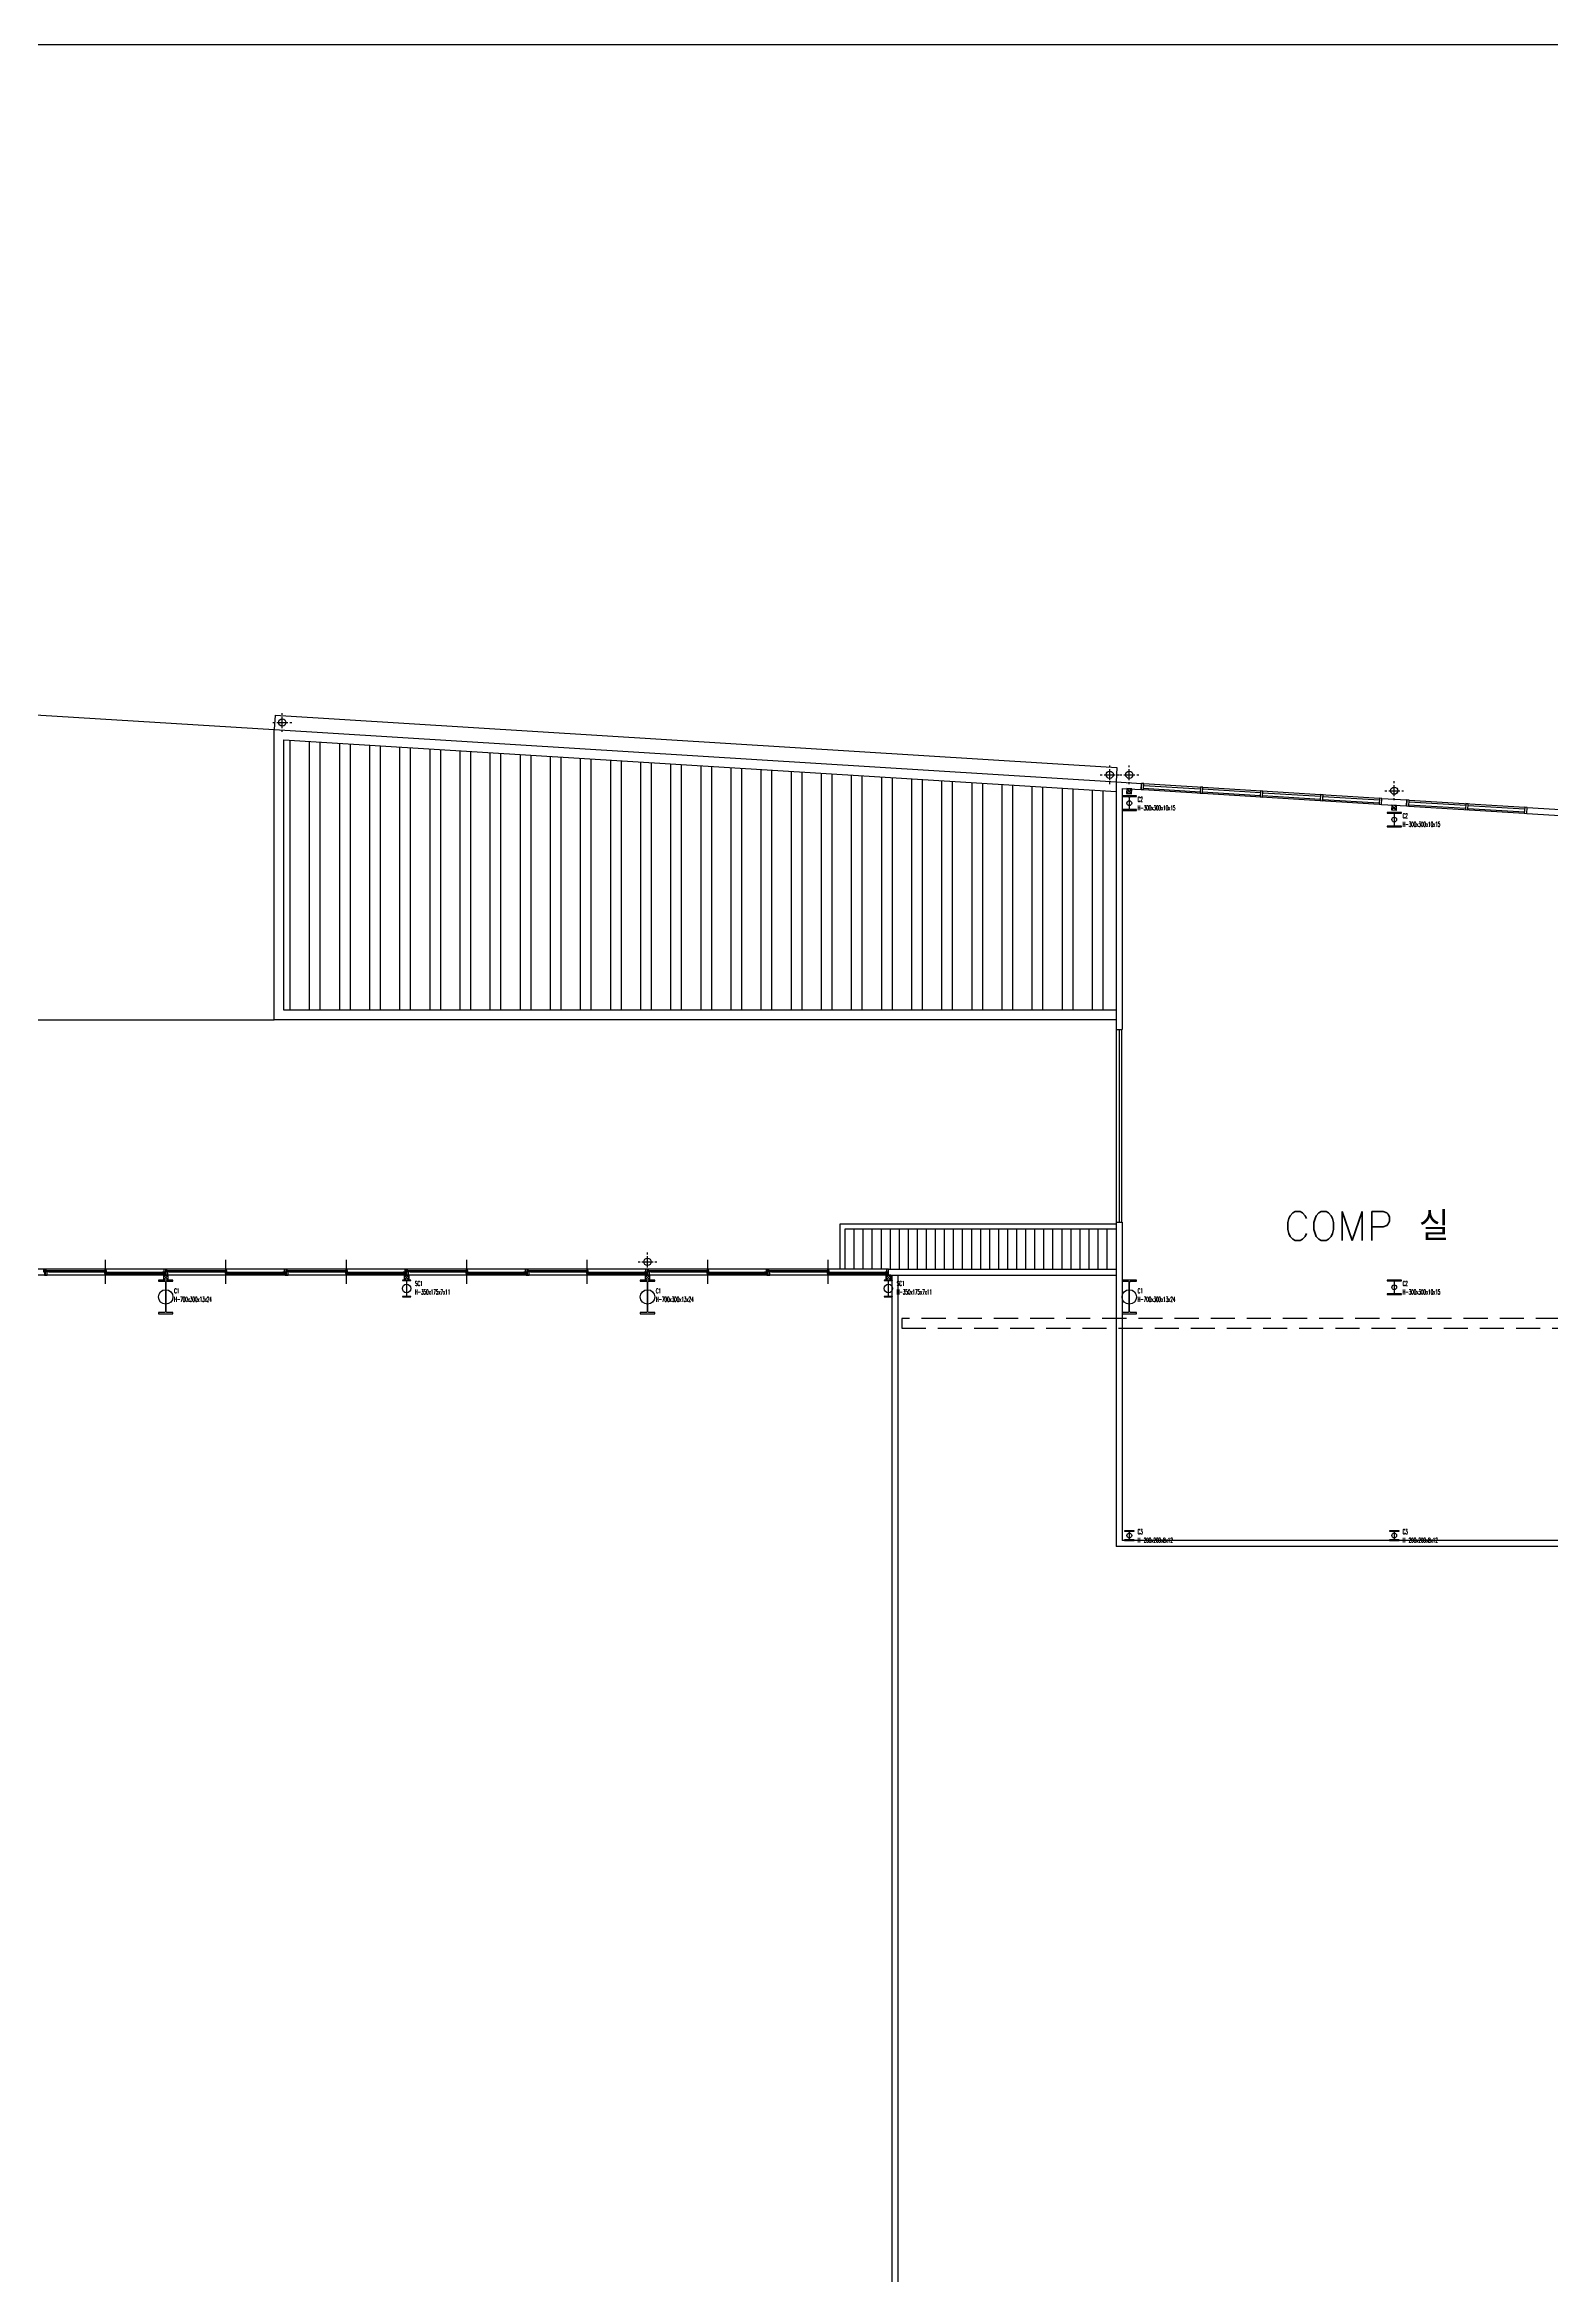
# Model space of a CAD drawing. Header units: millimetres. Extents: x 10462777 to 22643323, y 453826 to 1389191.
# Drawn here: x 11418858 to 11450135, y 591557 to 637839 of the extents above; entities that cross this region are included whole.
import ezdxf
from ezdxf.enums import TextEntityAlignment as Align

# ---------------------------------------------------------------- set-up
doc = ezdxf.new("R2010")
doc.units = ezdxf.units.MM
doc.header["$LTSCALE"] = 200
doc.header["$MEASUREMENT"] = 0
doc.linetypes.add('HIDDEN', pattern=[3.75, 2.5, -1.25])
doc.layers.get('0').update_dxf_attribs({"linetype": 'CONTINUOUS'})
for name, color, linetype in [('COL', 2, 'CONTINUOUS'), ('EL2', 7, 'CONTINUOUS'), ('ELE', 7, 'CONTINUOUS'), ('HAT', 5, 'CONTINUOUS'), ('HATCH', 8, 'CONTINUOUS'), ('panel', 4, 'CONTINUOUS'), ('PIPE', 4, 'CONTINUOUS'), ('tab6', 5, 'HIDDEN'), ('TEXT', 7, 'CONTINUOUS'), ('win', 6, 'CONTINUOUS'), ('도면층6', 6, 'CONTINUOUS')]:
    doc.layers.add(name, color=color, linetype=linetype)
doc.layers.add('No_Print', color=153, linetype='CONTINUOUS', plot=False)
doc.styles.add('HYwulM', font='txt.shx ', dxfattribs={"bigfont": ' whgtxt.shx'})
doc.styles.add('HY울릉도L', font='txt.shx ', dxfattribs={"bigfont": ' whgtxt.shx'})

msp = doc.modelspace()

# ---------------------------------------------------------------- linework, layer by layer
at = {"color": 253}
for p, q in [((11423641.87623, 623925.78031), (11423623.2949, 623626.35631)), ((11423641.87623, 623925.78031), (11441116.87623, 622841.33569)), ((11441116.87623, 622841.33569), (11441098.2949, 622541.91168)), ((11435373.2949, 612434.73366), (11435373.2949, 613372.23366)), ((11435373.2949, 613372.23366), (11441098.2949, 613372.23366)), ((11435473.2949, 612434.73366), (11435473.2949, 613272.23366)), ((11435473.2949, 613272.23366), (11441098.2949, 613272.23366))]:
    msp.add_line(p, q, dxfattribs=at)
at = {"color": 253, "ltscale": 10}
msp.add_line((11414523.2949, 617607.54909), (11423623.2949, 617607.54909), dxfattribs=at)
at = {"layer": 'COL', "color": 253}
for points in [[(11441368.2949, 621982.53328, -0.4142135624), (11441352.2949, 621966.53328), (11441223.2949, 621966.53328), (11441223.2949, 621951.53328), (11441523.2949, 621951.53328), (11441523.2949, 621966.53328), (11441394.2949, 621966.53328, -0.4142135624), (11441378.2949, 621982.53328), (11441378.2949, 622220.53328, -0.4142135624), (11441394.2949, 622236.53328), (11441523.2949, 622236.53328), (11441523.2949, 622251.53328), (11441223.2949, 622251.53328), (11441223.2949, 622236.53328), (11441352.2949, 622236.53328, -0.4142135624), (11441368.2949, 622220.53328)], [(11446868.2949, 621641.22023, -0.4142135624), (11446852.2949, 621625.22023), (11446723.2949, 621625.22023), (11446723.2949, 621610.22023), (11447023.2949, 621610.22023), (11447023.2949, 621625.22023), (11446894.2949, 621625.22023, -0.4142135624), (11446878.2949, 621641.22023), (11446878.2949, 621879.22023, -0.4142135624), (11446894.2949, 621895.22023), (11447023.2949, 621895.22023), (11447023.2949, 621910.22023), (11446723.2949, 621910.22023), (11446723.2949, 621895.22023), (11446852.2949, 621895.22023, -0.4142135624), (11446868.2949, 621879.22023)], [(11421366.7949, 611559.23366, -0.4142135624), (11421338.7949, 611531.23366), (11421223.2949, 611531.23366), (11421223.2949, 611507.23366), (11421523.2949, 611507.23366), (11421523.2949, 611531.23366), (11421407.7949, 611531.23366, -0.4142135624), (11421379.7949, 611559.23366), (11421379.7949, 612155.23366, -0.4142135624), (11421407.7949, 612183.23366), (11421523.2949, 612183.23366), (11421523.2949, 612207.23366), (11421223.2949, 612207.23366), (11421223.2949, 612183.23366), (11421338.7949, 612183.23366, -0.4142135624), (11421366.7949, 612155.23366)], [(11426369.7949, 611882.23366, -0.4142135624), (11426355.7949, 611868.23366), (11426285.7949, 611868.23366), (11426285.7949, 611857.23366), (11426460.7949, 611857.23366), (11426460.7949, 611868.23366), (11426390.7949, 611868.23366, -0.4142135624), (11426376.7949, 611882.23366), (11426376.7949, 612182.23366, -0.4142135624), (11426390.7949, 612196.23366), (11426460.7949, 612196.23366), (11426460.7949, 612207.23366), (11426285.7949, 612207.23366), (11426285.7949, 612196.23366), (11426355.7949, 612196.23366, -0.4142135624), (11426369.7949, 612182.23366)], [(11431366.7949, 611559.23366, -0.4142135624), (11431338.7949, 611531.23366), (11431223.2949, 611531.23366), (11431223.2949, 611507.23366), (11431523.2949, 611507.23366), (11431523.2949, 611531.23366), (11431407.7949, 611531.23366, -0.4142135624), (11431379.7949, 611559.23366), (11431379.7949, 612155.23366, -0.4142135624), (11431407.7949, 612183.23366), (11431523.2949, 612183.23366), (11431523.2949, 612207.23366), (11431223.2949, 612207.23366), (11431223.2949, 612183.23366), (11431338.7949, 612183.23366, -0.4142135624), (11431366.7949, 612155.23366)], [(11436369.7949, 611882.23366, -0.4142135624), (11436355.7949, 611868.23366), (11436285.7949, 611868.23366), (11436285.7949, 611857.23366), (11436460.7949, 611857.23366), (11436460.7949, 611868.23366), (11436390.7949, 611868.23366, -0.4142135624), (11436376.7949, 611882.23366), (11436376.7949, 612182.23366, -0.4142135624), (11436390.7949, 612196.23366), (11436460.7949, 612196.23366), (11436460.7949, 612207.23366), (11436285.7949, 612207.23366), (11436285.7949, 612196.23366), (11436355.7949, 612196.23366, -0.4142135624), (11436369.7949, 612182.23366)], [(11441366.7949, 611559.23366, -0.4142135624), (11441338.7949, 611531.23366), (11441223.2949, 611531.23366), (11441223.2949, 611507.23366), (11441523.2949, 611507.23366), (11441523.2949, 611531.23366), (11441407.7949, 611531.23366, -0.4142135624), (11441379.7949, 611559.23366), (11441379.7949, 612155.23366, -0.4142135624), (11441407.7949, 612183.23366), (11441523.2949, 612183.23366), (11441523.2949, 612207.23366), (11441223.2949, 612207.23366), (11441223.2949, 612183.23366), (11441338.7949, 612183.23366, -0.4142135624), (11441366.7949, 612155.23366)], [(11446868.2949, 611938.23366, -0.4142135624), (11446852.2949, 611922.23366), (11446723.2949, 611922.23366), (11446723.2949, 611907.23366), (11447023.2949, 611907.23366), (11447023.2949, 611922.23366), (11446894.2949, 611922.23366, -0.4142135624), (11446878.2949, 611938.23366), (11446878.2949, 612176.23366, -0.4142135624), (11446894.2949, 612192.23366), (11447023.2949, 612192.23366), (11447023.2949, 612207.23366), (11446723.2949, 612207.23366), (11446723.2949, 612192.23366), (11446852.2949, 612192.23366, -0.4142135624), (11446868.2949, 612176.23366)], [(11441369.2949, 606835.23366, -0.4142135624), (11441353.2949, 606819.23366), (11441273.2949, 606819.23366), (11441273.2949, 606807.23366), (11441473.2949, 606807.23366), (11441473.2949, 606819.23366), (11441393.2949, 606819.23366, -0.4142135624), (11441377.2949, 606835.23366), (11441377.2949, 606979.23366, -0.4142135624), (11441393.2949, 606995.23366), (11441473.2949, 606995.23366), (11441473.2949, 607007.23366), (11441273.2949, 607007.23366), (11441273.2949, 606995.23366), (11441353.2949, 606995.23366, -0.4142135624), (11441369.2949, 606979.23366)], [(11446869.2949, 606835.23366, -0.4142135624), (11446853.2949, 606819.23366), (11446773.2949, 606819.23366), (11446773.2949, 606807.23366), (11446973.2949, 606807.23366), (11446973.2949, 606819.23366), (11446893.2949, 606819.23366, -0.4142135624), (11446877.2949, 606835.23366), (11446877.2949, 606979.23366, -0.4142135624), (11446893.2949, 606995.23366), (11446973.2949, 606995.23366), (11446973.2949, 607007.23366), (11446773.2949, 607007.23366), (11446773.2949, 606995.23366), (11446853.2949, 606995.23366, -0.4142135624), (11446869.2949, 606979.23366)]]:
    msp.add_lwpolyline(points, format="xyb", close=True, dxfattribs=at)
at = {"layer": 'EL2', "color": 253}
for p, q in [((11441098.2949, 617407.23366), (11441098.2949, 613407.23366)), ((11441160.7949, 617407.23366), (11441160.7949, 613407.23366)), ((11441210.7949, 617407.23366), (11441210.7949, 613407.23366))]:
    msp.add_line(p, q, dxfattribs=at)
at = {"layer": 'ELE', "color": 253}
msp.add_line((11414523.2949, 624191.07425), (11423623.2949, 623626.35631), dxfattribs=at)
at = {"layer": 'HAT', "color": 253, "linetype": 'Continuous', "ltscale": 10}
for p, q in [((11423956.2949, 617807.54909), (11423956.2949, 623405.30662)), ((11424360.32403, 617807.54909), (11424360.32403, 623380.23382)), ((11424581.2949, 617807.54909), (11424581.2949, 623366.52105)), ((11424985.32403, 617807.54909), (11424985.32403, 623341.44824)), ((11425206.2949, 617807.54909), (11425206.2949, 623327.73547)), ((11425610.32403, 617807.54909), (11425610.32403, 623302.66267)), ((11425831.2949, 617807.54909), (11425831.2949, 623288.9499)), ((11426235.32403, 617807.54909), (11426235.32403, 623263.8771)), ((11426456.2949, 617807.54909), (11426456.2949, 623250.16433)), ((11426860.32403, 617807.54909), (11426860.32403, 623225.09152)), ((11427081.2949, 617807.54909), (11427081.2949, 623211.37875)), ((11427485.32403, 617807.54909), (11427485.32403, 623186.30595)), ((11427706.2949, 617807.54909), (11427706.2949, 623172.59318)), ((11428110.32403, 617807.54909), (11428110.32403, 623147.52038)), ((11428331.2949, 617807.54909), (11428331.2949, 623133.80761)), ((11428735.32403, 617807.54909), (11428735.32403, 623108.73481)), ((11428956.2949, 617807.54909), (11428956.2949, 623095.02203)), ((11429360.32403, 617807.54909), (11429360.32403, 623069.94923)), ((11429581.2949, 617807.54909), (11429581.2949, 623056.23646)), ((11429985.32403, 617807.54909), (11429985.32403, 623031.16366)), ((11430206.2949, 617807.54909), (11430206.2949, 623017.45089)), ((11430610.32403, 617807.54909), (11430610.32403, 622992.37809)), ((11430831.2949, 617807.54909), (11430831.2949, 622978.66532)), ((11431235.32403, 617807.54909), (11431235.32403, 622953.59251)), ((11431456.2949, 617807.54909), (11431456.2949, 622939.87974)), ((11431860.32403, 617807.54909), (11431860.32403, 622914.80694)), ((11432081.2949, 617807.54909), (11432081.2949, 622901.09417)), ((11432485.32403, 617807.54909), (11432485.32403, 622876.02137)), ((11432706.2949, 617807.54909), (11432706.2949, 622862.3086)), ((11433110.32403, 617807.54909), (11433110.32403, 622837.23579)), ((11433331.2949, 617807.54909), (11433331.2949, 622823.52302)), ((11433735.32403, 617807.54909), (11433735.32403, 622798.45022)), ((11433956.2949, 617807.54909), (11433956.2949, 622784.73745)), ((11434360.32403, 617807.54909), (11434360.32403, 622759.66465)), ((11434581.2949, 617807.54909), (11434581.2949, 622745.95188)), ((11434985.32403, 617807.54909), (11434985.32403, 622720.87907)), ((11435206.2949, 617807.54909), (11435206.2949, 622707.1663)), ((11435610.32403, 617807.54909), (11435610.32403, 622682.0935)), ((11435831.2949, 617807.54909), (11435831.2949, 622668.38073)), ((11436235.32403, 617807.54909), (11436235.32403, 622643.30793)), ((11436456.2949, 617807.54909), (11436456.2949, 622629.59516)), ((11436860.32403, 617807.54909), (11436860.32403, 622604.52235)), ((11437081.2949, 617807.54909), (11437081.2949, 622590.80958)), ((11437485.32403, 617807.54909), (11437485.32403, 622565.73678)), ((11437706.2949, 617807.54909), (11437706.2949, 622552.02401)), ((11438110.32403, 617807.54909), (11438110.32403, 622526.95121)), ((11438331.2949, 617807.54909), (11438331.2949, 622513.23844)), ((11438735.32403, 617807.54909), (11438735.32403, 622488.16564)), ((11438956.2949, 617807.54909), (11438956.2949, 622474.45286)), ((11439360.32403, 617807.54909), (11439360.32403, 622449.38006)), ((11439581.2949, 617807.54909), (11439581.2949, 622435.66729)), ((11439985.32403, 617807.54909), (11439985.32403, 622410.59449)), ((11440206.2949, 617807.54909), (11440206.2949, 622396.88172)), ((11440610.32403, 617807.54909), (11440610.32403, 622371.80892)), ((11440831.2949, 617807.54909), (11440831.2949, 622358.09615))]:
    msp.add_line(p, q, dxfattribs=at)
at = {"layer": 'HAT', "color": 253, "linetype": 'Continuous'}
for p, q in [((11435477.01435, 612434.73366), (11435477.01435, 613272.23366)), ((11435664.51435, 612434.73366), (11435664.51435, 613272.23366)), ((11435852.01435, 612434.73366), (11435852.01435, 613272.23366)), ((11436039.51435, 612434.73366), (11436039.51435, 613272.23366)), ((11436227.01435, 612434.73366), (11436227.01435, 613272.23366)), ((11436414.51435, 612434.73366), (11436414.51435, 613272.23366)), ((11436602.01435, 612434.73366), (11436602.01435, 613272.23366)), ((11436789.51435, 612434.73366), (11436789.51435, 613272.23366)), ((11436977.01435, 612434.73366), (11436977.01435, 613272.23366)), ((11437164.51435, 612434.73366), (11437164.51435, 613272.23366)), ((11437352.01435, 612434.73366), (11437352.01435, 613272.23366)), ((11437539.51435, 612434.73366), (11437539.51435, 613272.23366)), ((11437727.01435, 612434.73366), (11437727.01435, 613272.23366)), ((11437914.51435, 612434.73366), (11437914.51435, 613272.23366)), ((11438102.01435, 612434.73366), (11438102.01435, 613272.23366)), ((11438289.51435, 612434.73366), (11438289.51435, 613272.23366)), ((11438477.01435, 612434.73366), (11438477.01435, 613272.23366)), ((11438664.51435, 612434.73366), (11438664.51435, 613272.23366)), ((11438852.01435, 612434.73366), (11438852.01435, 613272.23366)), ((11439039.51435, 612434.73366), (11439039.51435, 613272.23366)), ((11439227.01435, 612434.73366), (11439227.01435, 613272.23366)), ((11439414.51435, 612434.73366), (11439414.51435, 613272.23366)), ((11439602.01435, 612434.73366), (11439602.01435, 613272.23366)), ((11439789.51435, 612434.73366), (11439789.51435, 613272.23366)), ((11439977.01435, 612434.73366), (11439977.01435, 613272.23366)), ((11440164.51435, 612434.73366), (11440164.51435, 613272.23366)), ((11440352.01435, 612434.73366), (11440352.01435, 613272.23366)), ((11440539.51435, 612434.73366), (11440539.51435, 613272.23366)), ((11440727.01435, 612434.73366), (11440727.01435, 613272.23366)), ((11440914.51435, 612434.73366), (11440914.51435, 613272.23366))]:
    msp.add_line(p, q, dxfattribs=at)
at = {"layer": 'HATCH', "color": 253}
for p, q in [((11423791.87623, 623930.49176), (11423791.87623, 623970.49176)), ((11423791.87623, 623660.49176), (11423791.87623, 623890.49176)), ((11423596.87623, 623775.49176), (11423636.87623, 623775.49176)), ((11423676.87623, 623775.49176), (11423906.87623, 623775.49176)), ((11423791.87623, 623580.49176), (11423791.87623, 623620.49176)), ((11423946.87623, 623775.49176), (11423986.87623, 623775.49176)), ((11440771.87623, 622691.04714), (11440811.87623, 622691.04714)), ((11440851.87623, 622691.04714), (11441081.87623, 622691.04714)), ((11440966.87623, 622846.04714), (11440966.87623, 622886.04714)), ((11440966.87623, 622576.04714), (11440966.87623, 622806.04714)), ((11440966.87623, 622496.04714), (11440966.87623, 622536.04714)), ((11441121.87623, 622691.04714), (11441161.87623, 622691.04714)), ((11441178.2949, 622690.60042), (11441218.2949, 622690.60042)), ((11441258.2949, 622690.60042), (11441488.2949, 622690.60042)), ((11441373.2949, 622845.60042), (11441373.2949, 622885.60042)), ((11441373.2949, 622575.60042), (11441373.2949, 622805.60042)), ((11441373.2949, 622495.60042), (11441373.2949, 622535.60042)), ((11441528.2949, 622690.60042), (11441568.2949, 622690.60042)), ((11446873.2949, 622514.60141), (11446873.2949, 622554.60141)), ((11446678.2949, 622359.60141), (11446718.2949, 622359.60141)), ((11446758.2949, 622359.60141), (11446988.2949, 622359.60141)), ((11446873.2949, 622244.60141), (11446873.2949, 622474.60141)), ((11446873.2949, 622164.60141), (11446873.2949, 622204.60141)), ((11447028.2949, 622359.60141), (11447068.2949, 622359.60141)), ((11431373.2949, 612739.73366), (11431373.2949, 612779.73366)), ((11431178.2949, 612584.73366), (11431218.2949, 612584.73366)), ((11431258.2949, 612584.73366), (11431488.2949, 612584.73366)), ((11431373.2949, 612469.73366), (11431373.2949, 612699.73366)), ((11431373.2949, 612389.73366), (11431373.2949, 612429.73366)), ((11431528.2949, 612584.73366), (11431568.2949, 612584.73366))]:
    msp.add_line(p, q, dxfattribs=at)
for centre in [(11423791.87623, 623775.49176), (11440966.87623, 622691.04714), (11441373.2949, 622690.60042), (11446873.2949, 622359.60141), (11431373.2949, 612584.73366)]:
    msp.add_ellipse(centre, major_axis=(-53.03301, 53.03301), ratio=1, start_param=-0.7853981634, end_param=5.4977871438, dxfattribs=at)
at = {"layer": 'No_Print', "color": 253}
for centre, radius in [((11441373.2949, 622101.53328), 50), ((11446873.2949, 621760.22023), 50), ((11421373.2949, 611857.23366), 150), ((11426373.2949, 612032.23366), 87.5), ((11431373.2949, 611857.23366), 150), ((11436373.2949, 612032.23366), 87.5), ((11441373.2949, 611857.23366), 150), ((11446873.2949, 612057.23366), 50), ((11441373.2949, 606907.23366), 50), ((11446873.2949, 606907.23366), 50)]:
    msp.add_circle(centre, radius, dxfattribs=at)
at = {"layer": 'panel', "color": 253}
for p, q in [((11423623.2949, 617607.54909), (11423623.2949, 623626.35631)), ((11423623.2949, 623626.35631), (11441098.2949, 622541.91168)), ((11423823.2949, 617807.54909), (11423823.2949, 623413.56019)), ((11423823.2949, 623413.56019), (11441098.2949, 622341.52695)), ((11441098.2949, 622541.91168), (11441098.2949, 617407.23366)), ((11441098.2949, 622541.91168), (11441626.68601, 622509.12136)), ((11441618.94379, 622384.36136), (11441626.68601, 622509.12136)), ((11441223.2949, 622408.91411), (11441223.2949, 617407.23366)), ((11441223.2949, 622408.91411), (11441618.94379, 622384.36136)), ((11446609.34386, 622074.67252), (11446617.08608, 622199.43252)), ((11446609.34386, 622074.67252), (11447127.48773, 622042.51811)), ((11446617.08608, 622199.43252), (11447135.22995, 622167.27811)), ((11447127.48773, 622042.51811), (11447135.22995, 622167.27811)), ((11449622.68777, 621887.67368), (11449630.42999, 622012.43369)), ((11449622.68777, 621887.67368), (11451260.7949, 621786.01781)), ((11449630.42999, 622012.43369), (11451385.7949, 621903.50115)), ((11441098.2949, 617607.54909), (11423623.2949, 617607.54909)), ((11441098.2949, 617807.54909), (11423823.2949, 617807.54909)), ((11441098.2949, 617407.23366), (11441223.2949, 617407.23366)), ((11441098.2949, 613407.23366), (11441223.2949, 613407.23366)), ((11441098.2949, 613407.23366), (11441098.2949, 606682.23366)), ((11441223.2949, 613407.23366), (11441223.2949, 606807.23366)), ((11436373.2949, 612309.73366), (11436373.2949, 612434.73366)), ((11436373.2949, 612434.73366), (11441098.2949, 612434.73366)), ((11436373.2949, 612309.73366), (11441098.2949, 612309.73366)), ((11436448.2949, 568504.73366), (11436448.2949, 612309.73366)), ((11436573.2949, 568504.73366), (11436573.2949, 612309.73366)), ((11488523.2949, 606807.23366), (11441223.2949, 606807.23366)), ((11488648.2949, 606682.23366), (11441098.2949, 606682.23366))]:
    msp.add_line(p, q, dxfattribs=at)
at = {"layer": 'PIPE', "color": 253}
for p, q in [((11441319.63516, 622305.04759), (11441420.76086, 622394.35556)), ((11441414.85199, 622299.13872), (11441325.54402, 622400.26442)), ((11446819.63516, 621963.73454), (11446920.76086, 622053.04251)), ((11446914.85199, 621957.82568), (11446825.54402, 622058.95138)), ((11421325.5949, 612212.03366), (11421420.9949, 612307.43366)), ((11421420.9949, 612212.03366), (11421325.5949, 612307.43366)), ((11426325.5949, 612212.03366), (11426420.9949, 612307.43366)), ((11426420.9949, 612212.03366), (11426325.5949, 612307.43366)), ((11431325.5949, 612212.03366), (11431420.9949, 612307.43366)), ((11431420.9949, 612212.03366), (11431325.5949, 612307.43366)), ((11436325.5949, 612212.03366), (11436420.9949, 612307.43366)), ((11436420.9949, 612212.03366), (11436325.5949, 612307.43366))]:
    msp.add_line(p, q, dxfattribs=at)
for points in [[(11441417.00512, 622296.70068), (11441423.1989, 622396.50868), (11441323.3909, 622402.70246), (11441317.19712, 622302.89446)], [(11441414.85199, 622299.13872), (11441420.76086, 622394.35556), (11441325.54402, 622400.26442), (11441319.63516, 622305.04759)], [(11446917.00512, 621955.38764), (11446923.1989, 622055.19564), (11446823.3909, 622061.38942), (11446817.19712, 621961.58142)], [(11446914.85199, 621957.82568), (11446920.76086, 622053.04251), (11446825.54402, 622058.95138), (11446819.63516, 621963.73454)], [(11421423.2949, 612209.73366), (11421423.2949, 612309.73366), (11421323.2949, 612309.73366), (11421323.2949, 612209.73366)], [(11421420.9949, 612212.03366), (11421420.9949, 612307.43366), (11421325.5949, 612307.43366), (11421325.5949, 612212.03366)], [(11426423.2949, 612209.73366), (11426423.2949, 612309.73366), (11426323.2949, 612309.73366), (11426323.2949, 612209.73366)], [(11426420.9949, 612212.03366), (11426420.9949, 612307.43366), (11426325.5949, 612307.43366), (11426325.5949, 612212.03366)], [(11431423.2949, 612209.73366), (11431423.2949, 612309.73366), (11431323.2949, 612309.73366), (11431323.2949, 612209.73366)], [(11431420.9949, 612212.03366), (11431420.9949, 612307.43366), (11431325.5949, 612307.43366), (11431325.5949, 612212.03366)], [(11436423.2949, 612209.73366), (11436423.2949, 612309.73366), (11436323.2949, 612309.73366), (11436323.2949, 612209.73366)], [(11436420.9949, 612212.03366), (11436420.9949, 612307.43366), (11436325.5949, 612307.43366), (11436325.5949, 612212.03366)]]:
    msp.add_lwpolyline(points, close=True, dxfattribs=at)
at = {"layer": 'tab6', "color": 253}
for p, q in [((11436650.7949, 611407.23366), (11436650.7949, 611207.23366)), ((11497563.67703, 611407.23366), (11436650.7949, 611407.23366)), ((11436650.7949, 611207.23366), (11497563.67703, 611207.23366))]:
    msp.add_line(p, q, dxfattribs=at)
at = {"layer": 'win', "color": 253}
for p, q in [((11441626.68601, 622509.12136), (11441618.94379, 622384.36136)), ((11441676.59001, 622506.02447), (11441626.68601, 622509.12136)), ((11441668.84779, 622381.26447), (11441676.59001, 622506.02447)), ((11441676.59001, 622506.02447), (11446567.18208, 622202.52941)), ((11441618.94379, 622384.36136), (11441668.84779, 622381.26447)), ((11441668.84779, 622381.26447), (11446559.43986, 622077.76941)), ((11441670.70592, 622411.20687), (11442843.44994, 622338.42999)), ((11441674.42219, 622471.09167), (11442847.16621, 622398.31479)), ((11442849.33403, 622433.24759), (11442841.59181, 622308.48759)), ((11442841.59181, 622308.48759), (11442891.49581, 622305.3907)), ((11442899.23803, 622430.15071), (11442849.33403, 622433.24759)), ((11442891.49581, 622305.3907), (11442899.23803, 622430.15071)), ((11442893.35394, 622335.3331), (11444091.04996, 622261.00778)), ((11442897.07021, 622395.21791), (11444094.76622, 622320.89258)), ((11444096.93404, 622355.82538), (11444089.19182, 622231.06538)), ((11444089.19182, 622231.06538), (11444139.09582, 622227.96849)), ((11444146.83805, 622352.7285), (11444096.93404, 622355.82538)), ((11444139.09582, 622227.96849), (11444146.83805, 622352.7285)), ((11444140.95396, 622257.91089), (11445338.64997, 622183.58557)), ((11444144.67022, 622317.7957), (11445342.36624, 622243.47037)), ((11445344.53406, 622278.40317), (11445336.79184, 622153.64317)), ((11445336.79184, 622153.64317), (11445386.69584, 622150.54628)), ((11445394.43806, 622275.30628), (11445344.53406, 622278.40317)), ((11445386.69584, 622150.54628), (11445394.43806, 622275.30628)), ((11445388.55397, 622180.48868), (11446561.29799, 622107.71181)), ((11445392.27024, 622240.37348), (11446565.01426, 622167.59661)), ((11446567.18208, 622202.52941), (11446559.43986, 622077.76941)), ((11446559.43986, 622077.76941), (11446609.34386, 622074.67252)), ((11446617.08608, 622199.43252), (11446567.18208, 622202.52941)), ((11446609.34386, 622074.67252), (11446617.08608, 622199.43252)), ((11447135.22995, 622167.27811), (11447127.48773, 622042.51811)), ((11447127.48773, 622042.51811), (11447177.39173, 622039.42122)), ((11447185.13395, 622164.18122), (11447135.22995, 622167.27811)), ((11447177.39173, 622039.42122), (11447185.13395, 622164.18122)), ((11447177.39173, 622039.42122), (11449572.78376, 621890.77057)), ((11447179.24987, 622069.36362), (11448351.99388, 621996.58674)), ((11447182.96613, 622129.24842), (11448355.71015, 622056.47154)), ((11447185.13395, 622164.18122), (11449580.52599, 622015.53057)), ((11448357.87797, 622091.40434), (11448350.13575, 621966.64434)), ((11448407.78197, 622088.30745), (11448357.87797, 622091.40434)), ((11448400.03975, 621963.54745), (11448407.78197, 622088.30745)), ((11448405.61415, 622053.37465), (11449578.35816, 621980.59777)), ((11448350.13575, 621966.64434), (11448400.03975, 621963.54745)), ((11448401.89788, 621993.48985), (11449574.6419, 621920.71297)), ((11449580.52599, 622015.53057), (11449572.78376, 621890.77057)), ((11449572.78376, 621890.77057), (11449622.68777, 621887.67368)), ((11449630.42999, 622012.43369), (11449580.52599, 622015.53057)), ((11449622.68777, 621887.67368), (11449630.42999, 622012.43369)), ((11418873.2949, 612434.73366), (11416373.2949, 612434.73366)), ((11418873.2949, 612309.73366), (11416373.2949, 612309.73366)), ((11421373.2949, 612434.73366), (11418873.2949, 612434.73366)), ((11421373.2949, 612309.73366), (11418873.2949, 612309.73366)), ((11418943.2949, 612407.73366), (11420103.2949, 612407.73366)), ((11418943.2949, 612396.73366), (11420103.2949, 612396.73366)), ((11418943.2949, 612388.73366), (11420103.2949, 612388.73366)), ((11418943.2949, 612377.73366), (11420103.2949, 612377.73366)), ((11420123.2949, 612126.457), (11420123.2949, 612623.40643)), ((11420143.2949, 612371.73366), (11421343.2949, 612371.73366)), ((11420143.2949, 612360.73366), (11421303.2949, 612360.73366)), ((11420143.2949, 612352.73366), (11421303.2949, 612352.73366)), ((11420143.2949, 612341.73366), (11421303.2949, 612341.73366)), ((11423873.2949, 612434.73366), (11421373.2949, 612434.73366)), ((11423873.2949, 612309.73366), (11421373.2949, 612309.73366)), ((11421443.2949, 612407.73366), (11422603.2949, 612407.73366)), ((11421443.2949, 612396.73366), (11422603.2949, 612396.73366)), ((11421443.2949, 612388.73366), (11422603.2949, 612388.73366)), ((11421443.2949, 612377.73366), (11422603.2949, 612377.73366)), ((11422623.2949, 612126.457), (11422623.2949, 612623.40643)), ((11422643.2949, 612371.73366), (11423843.2949, 612371.73366)), ((11422643.2949, 612360.73366), (11423803.2949, 612360.73366)), ((11422643.2949, 612352.73366), (11423803.2949, 612352.73366)), ((11422643.2949, 612341.73366), (11423803.2949, 612341.73366)), ((11426373.2949, 612434.73366), (11423873.2949, 612434.73366)), ((11426373.2949, 612309.73366), (11423873.2949, 612309.73366)), ((11423943.2949, 612407.73366), (11425103.2949, 612407.73366)), ((11423943.2949, 612396.73366), (11425103.2949, 612396.73366)), ((11423943.2949, 612388.73366), (11425103.2949, 612388.73366)), ((11423943.2949, 612377.73366), (11425103.2949, 612377.73366)), ((11425123.2949, 612126.457), (11425123.2949, 612623.40643)), ((11425143.2949, 612371.73366), (11426343.2949, 612371.73366)), ((11425143.2949, 612360.73366), (11426303.2949, 612360.73366)), ((11425143.2949, 612352.73366), (11426303.2949, 612352.73366)), ((11425143.2949, 612341.73366), (11426303.2949, 612341.73366)), ((11428873.2949, 612434.73366), (11426373.2949, 612434.73366)), ((11428873.2949, 612309.73366), (11426373.2949, 612309.73366)), ((11426443.2949, 612407.73366), (11427603.2949, 612407.73366)), ((11426443.2949, 612396.73366), (11427603.2949, 612396.73366)), ((11426443.2949, 612388.73366), (11427603.2949, 612388.73366)), ((11426443.2949, 612377.73366), (11427603.2949, 612377.73366)), ((11427623.2949, 612126.457), (11427623.2949, 612623.40643)), ((11427643.2949, 612371.73366), (11428843.2949, 612371.73366)), ((11427643.2949, 612360.73366), (11428803.2949, 612360.73366)), ((11427643.2949, 612352.73366), (11428803.2949, 612352.73366)), ((11427643.2949, 612341.73366), (11428803.2949, 612341.73366)), ((11431373.2949, 612434.73366), (11428873.2949, 612434.73366)), ((11431373.2949, 612309.73366), (11428873.2949, 612309.73366)), ((11428943.2949, 612407.73366), (11430103.2949, 612407.73366)), ((11428943.2949, 612396.73366), (11430103.2949, 612396.73366)), ((11428943.2949, 612388.73366), (11430103.2949, 612388.73366)), ((11428943.2949, 612377.73366), (11430103.2949, 612377.73366)), ((11430123.2949, 612126.457), (11430123.2949, 612623.40643)), ((11430143.2949, 612371.73366), (11431343.2949, 612371.73366)), ((11430143.2949, 612360.73366), (11431303.2949, 612360.73366)), ((11430143.2949, 612352.73366), (11431303.2949, 612352.73366)), ((11430143.2949, 612341.73366), (11431303.2949, 612341.73366)), ((11433873.2949, 612434.73366), (11431373.2949, 612434.73366)), ((11433873.2949, 612309.73366), (11431373.2949, 612309.73366)), ((11431443.2949, 612407.73366), (11432603.2949, 612407.73366)), ((11431443.2949, 612396.73366), (11432603.2949, 612396.73366)), ((11431443.2949, 612388.73366), (11432603.2949, 612388.73366)), ((11431443.2949, 612377.73366), (11432603.2949, 612377.73366)), ((11432623.2949, 612126.457), (11432623.2949, 612623.40643)), ((11432643.2949, 612371.73366), (11433843.2949, 612371.73366)), ((11432643.2949, 612360.73366), (11433803.2949, 612360.73366)), ((11432643.2949, 612352.73366), (11433803.2949, 612352.73366)), ((11432643.2949, 612341.73366), (11433803.2949, 612341.73366)), ((11436373.2949, 612434.73366), (11433873.2949, 612434.73366)), ((11436373.2949, 612309.73366), (11433873.2949, 612309.73366)), ((11433943.2949, 612407.73366), (11435103.2949, 612407.73366)), ((11433943.2949, 612396.73366), (11435103.2949, 612396.73366)), ((11433943.2949, 612388.73366), (11435103.2949, 612388.73366)), ((11433943.2949, 612377.73366), (11435103.2949, 612377.73366)), ((11435123.2949, 612126.457), (11435123.2949, 612623.40643)), ((11435143.2949, 612371.73366), (11436343.2949, 612371.73366)), ((11435143.2949, 612360.73366), (11436303.2949, 612360.73366)), ((11435143.2949, 612352.73366), (11436303.2949, 612352.73366)), ((11435143.2949, 612341.73366), (11436303.2949, 612341.73366))]:
    msp.add_line(p, q, dxfattribs=at)
for points in [[(11418873.2949, 612339.73366), (11418873.2949, 612434.73366), (11418833.2949, 612434.73366), (11418833.2949, 612374.73366), (11418853.2949, 612374.73366), (11418853.2949, 612309.73366), (11418873.2949, 612309.73366), (11418873.2949, 612339.73366)], [(11418873.2949, 612359.73366), (11418873.2949, 612309.73366), (11418913.2949, 612309.73366), (11418913.2949, 612374.73366), (11418893.2949, 612374.73366), (11418893.2949, 612434.73366), (11418873.2949, 612434.73366), (11418873.2949, 612359.73366)], [(11421373.2949, 612339.73366), (11421373.2949, 612434.73366), (11421333.2949, 612434.73366), (11421333.2949, 612374.73366), (11421353.2949, 612374.73366), (11421353.2949, 612309.73366), (11421373.2949, 612309.73366), (11421373.2949, 612339.73366)], [(11421373.2949, 612359.73366), (11421373.2949, 612309.73366), (11421413.2949, 612309.73366), (11421413.2949, 612374.73366), (11421393.2949, 612374.73366), (11421393.2949, 612434.73366), (11421373.2949, 612434.73366), (11421373.2949, 612359.73366)], [(11423873.2949, 612339.73366), (11423873.2949, 612434.73366), (11423833.2949, 612434.73366), (11423833.2949, 612374.73366), (11423853.2949, 612374.73366), (11423853.2949, 612309.73366), (11423873.2949, 612309.73366), (11423873.2949, 612339.73366)], [(11423873.2949, 612359.73366), (11423873.2949, 612309.73366), (11423913.2949, 612309.73366), (11423913.2949, 612374.73366), (11423893.2949, 612374.73366), (11423893.2949, 612434.73366), (11423873.2949, 612434.73366), (11423873.2949, 612359.73366)], [(11426373.2949, 612339.73366), (11426373.2949, 612434.73366), (11426333.2949, 612434.73366), (11426333.2949, 612374.73366), (11426353.2949, 612374.73366), (11426353.2949, 612309.73366), (11426373.2949, 612309.73366), (11426373.2949, 612339.73366)], [(11426373.2949, 612359.73366), (11426373.2949, 612309.73366), (11426413.2949, 612309.73366), (11426413.2949, 612374.73366), (11426393.2949, 612374.73366), (11426393.2949, 612434.73366), (11426373.2949, 612434.73366), (11426373.2949, 612359.73366)], [(11428873.2949, 612339.73366), (11428873.2949, 612434.73366), (11428833.2949, 612434.73366), (11428833.2949, 612374.73366), (11428853.2949, 612374.73366), (11428853.2949, 612309.73366), (11428873.2949, 612309.73366), (11428873.2949, 612339.73366)], [(11428873.2949, 612359.73366), (11428873.2949, 612309.73366), (11428913.2949, 612309.73366), (11428913.2949, 612374.73366), (11428893.2949, 612374.73366), (11428893.2949, 612434.73366), (11428873.2949, 612434.73366), (11428873.2949, 612359.73366)], [(11431373.2949, 612339.73366), (11431373.2949, 612434.73366), (11431333.2949, 612434.73366), (11431333.2949, 612374.73366), (11431353.2949, 612374.73366), (11431353.2949, 612309.73366), (11431373.2949, 612309.73366), (11431373.2949, 612339.73366)], [(11431373.2949, 612359.73366), (11431373.2949, 612309.73366), (11431413.2949, 612309.73366), (11431413.2949, 612374.73366), (11431393.2949, 612374.73366), (11431393.2949, 612434.73366), (11431373.2949, 612434.73366), (11431373.2949, 612359.73366)], [(11433873.2949, 612339.73366), (11433873.2949, 612434.73366), (11433833.2949, 612434.73366), (11433833.2949, 612374.73366), (11433853.2949, 612374.73366), (11433853.2949, 612309.73366), (11433873.2949, 612309.73366), (11433873.2949, 612339.73366)], [(11433873.2949, 612359.73366), (11433873.2949, 612309.73366), (11433913.2949, 612309.73366), (11433913.2949, 612374.73366), (11433893.2949, 612374.73366), (11433893.2949, 612434.73366), (11433873.2949, 612434.73366), (11433873.2949, 612359.73366)], [(11436373.2949, 612339.73366), (11436373.2949, 612434.73366), (11436333.2949, 612434.73366), (11436333.2949, 612374.73366), (11436353.2949, 612374.73366), (11436353.2949, 612309.73366), (11436373.2949, 612309.73366), (11436373.2949, 612339.73366)]]:
    msp.add_lwpolyline(points, dxfattribs=at)
for points in [[(11418903.2949, 612407.73366), (11418943.2949, 612407.73366), (11418943.2949, 612377.73366), (11418903.2949, 612377.73366)], [(11420103.2949, 612377.73366), (11420143.2949, 612377.73366), (11420143.2949, 612407.73366), (11420103.2949, 612407.73366)], [(11420103.2949, 612341.73366), (11420143.2949, 612341.73366), (11420143.2949, 612371.73366), (11420103.2949, 612371.73366)], [(11421303.2949, 612341.73366), (11421343.2949, 612341.73366), (11421343.2949, 612371.73366), (11421303.2949, 612371.73366)], [(11421403.2949, 612407.73366), (11421443.2949, 612407.73366), (11421443.2949, 612377.73366), (11421403.2949, 612377.73366)], [(11422603.2949, 612377.73366), (11422643.2949, 612377.73366), (11422643.2949, 612407.73366), (11422603.2949, 612407.73366)], [(11422603.2949, 612341.73366), (11422643.2949, 612341.73366), (11422643.2949, 612371.73366), (11422603.2949, 612371.73366)], [(11423803.2949, 612341.73366), (11423843.2949, 612341.73366), (11423843.2949, 612371.73366), (11423803.2949, 612371.73366)], [(11423903.2949, 612407.73366), (11423943.2949, 612407.73366), (11423943.2949, 612377.73366), (11423903.2949, 612377.73366)], [(11425103.2949, 612377.73366), (11425143.2949, 612377.73366), (11425143.2949, 612407.73366), (11425103.2949, 612407.73366)], [(11425103.2949, 612341.73366), (11425143.2949, 612341.73366), (11425143.2949, 612371.73366), (11425103.2949, 612371.73366)], [(11426303.2949, 612341.73366), (11426343.2949, 612341.73366), (11426343.2949, 612371.73366), (11426303.2949, 612371.73366)], [(11426403.2949, 612407.73366), (11426443.2949, 612407.73366), (11426443.2949, 612377.73366), (11426403.2949, 612377.73366)], [(11427603.2949, 612377.73366), (11427643.2949, 612377.73366), (11427643.2949, 612407.73366), (11427603.2949, 612407.73366)], [(11427603.2949, 612341.73366), (11427643.2949, 612341.73366), (11427643.2949, 612371.73366), (11427603.2949, 612371.73366)], [(11428803.2949, 612341.73366), (11428843.2949, 612341.73366), (11428843.2949, 612371.73366), (11428803.2949, 612371.73366)], [(11428903.2949, 612407.73366), (11428943.2949, 612407.73366), (11428943.2949, 612377.73366), (11428903.2949, 612377.73366)], [(11430103.2949, 612377.73366), (11430143.2949, 612377.73366), (11430143.2949, 612407.73366), (11430103.2949, 612407.73366)], [(11430103.2949, 612341.73366), (11430143.2949, 612341.73366), (11430143.2949, 612371.73366), (11430103.2949, 612371.73366)], [(11431303.2949, 612341.73366), (11431343.2949, 612341.73366), (11431343.2949, 612371.73366), (11431303.2949, 612371.73366)], [(11431403.2949, 612407.73366), (11431443.2949, 612407.73366), (11431443.2949, 612377.73366), (11431403.2949, 612377.73366)], [(11432603.2949, 612377.73366), (11432643.2949, 612377.73366), (11432643.2949, 612407.73366), (11432603.2949, 612407.73366)], [(11432603.2949, 612341.73366), (11432643.2949, 612341.73366), (11432643.2949, 612371.73366), (11432603.2949, 612371.73366)], [(11433803.2949, 612341.73366), (11433843.2949, 612341.73366), (11433843.2949, 612371.73366), (11433803.2949, 612371.73366)], [(11433903.2949, 612407.73366), (11433943.2949, 612407.73366), (11433943.2949, 612377.73366), (11433903.2949, 612377.73366)], [(11435103.2949, 612377.73366), (11435143.2949, 612377.73366), (11435143.2949, 612407.73366), (11435103.2949, 612407.73366)], [(11435103.2949, 612341.73366), (11435143.2949, 612341.73366), (11435143.2949, 612371.73366), (11435103.2949, 612371.73366)], [(11436303.2949, 612341.73366), (11436343.2949, 612341.73366), (11436343.2949, 612371.73366), (11436303.2949, 612371.73366)]]:
    msp.add_lwpolyline(points, close=True, dxfattribs=at)
at = {"layer": '도면층6'}
msp.add_line((11381845.64872, 637838.75248), (11550914.61531, 637838.75248), dxfattribs=at)

# ---------------------------------------------------------------- texts
at = {"layer": 'No_Print', "color": 253, "style": 'HYwulM', "width": 0.5}
for s, p in [('C2', (11441547.12968, 622180.64257)), ('H-300x300x10x15', (11441547.12968, 622004.63245)), ('C2', (11447047.12968, 621839.32952)), ('H-300x300x10x15', (11447047.12968, 621663.31941)), ('C1', (11421547.12968, 611983.84295)), ('H-700x300x13x24', (11421547.12968, 611807.83283)), ('SC1', (11426547.12968, 612136.34295)), ('H-350x175x7x11', (11426547.12968, 611960.33283)), ('C1', (11431547.12968, 611983.84295)), ('H-700x300x13x24', (11431547.12968, 611807.83283)), ('SC1', (11436547.12968, 612136.34295)), ('H-350x175x7x11', (11436547.12968, 611960.33283)), ('C1', (11441547.12968, 611983.84295)), ('H-700x300x13x24', (11441547.12968, 611807.83283)), ('C2', (11447047.12968, 612136.34295)), ('H-300x300x10x15', (11447047.12968, 611960.33283)), ('C3', (11441547.12968, 606986.34295)), ('H-200x200x8x12', (11441547.12968, 606810.33283)), ('C3', (11447047.12968, 606986.34295)), ('H-200x200x8x12', (11447047.12968, 606810.33283))]:
    msp.add_text(s, height=100, dxfattribs=at).set_placement(p, align=Align.MIDDLE_LEFT)
at = {"layer": 'TEXT', "color": 3, "style": 'HY울릉도L'}
msp.add_text('COMP 실', height=600, dxfattribs=at).set_placement((11444585.52571, 613028.00991))

doc.saveas('drawing.dxf')
